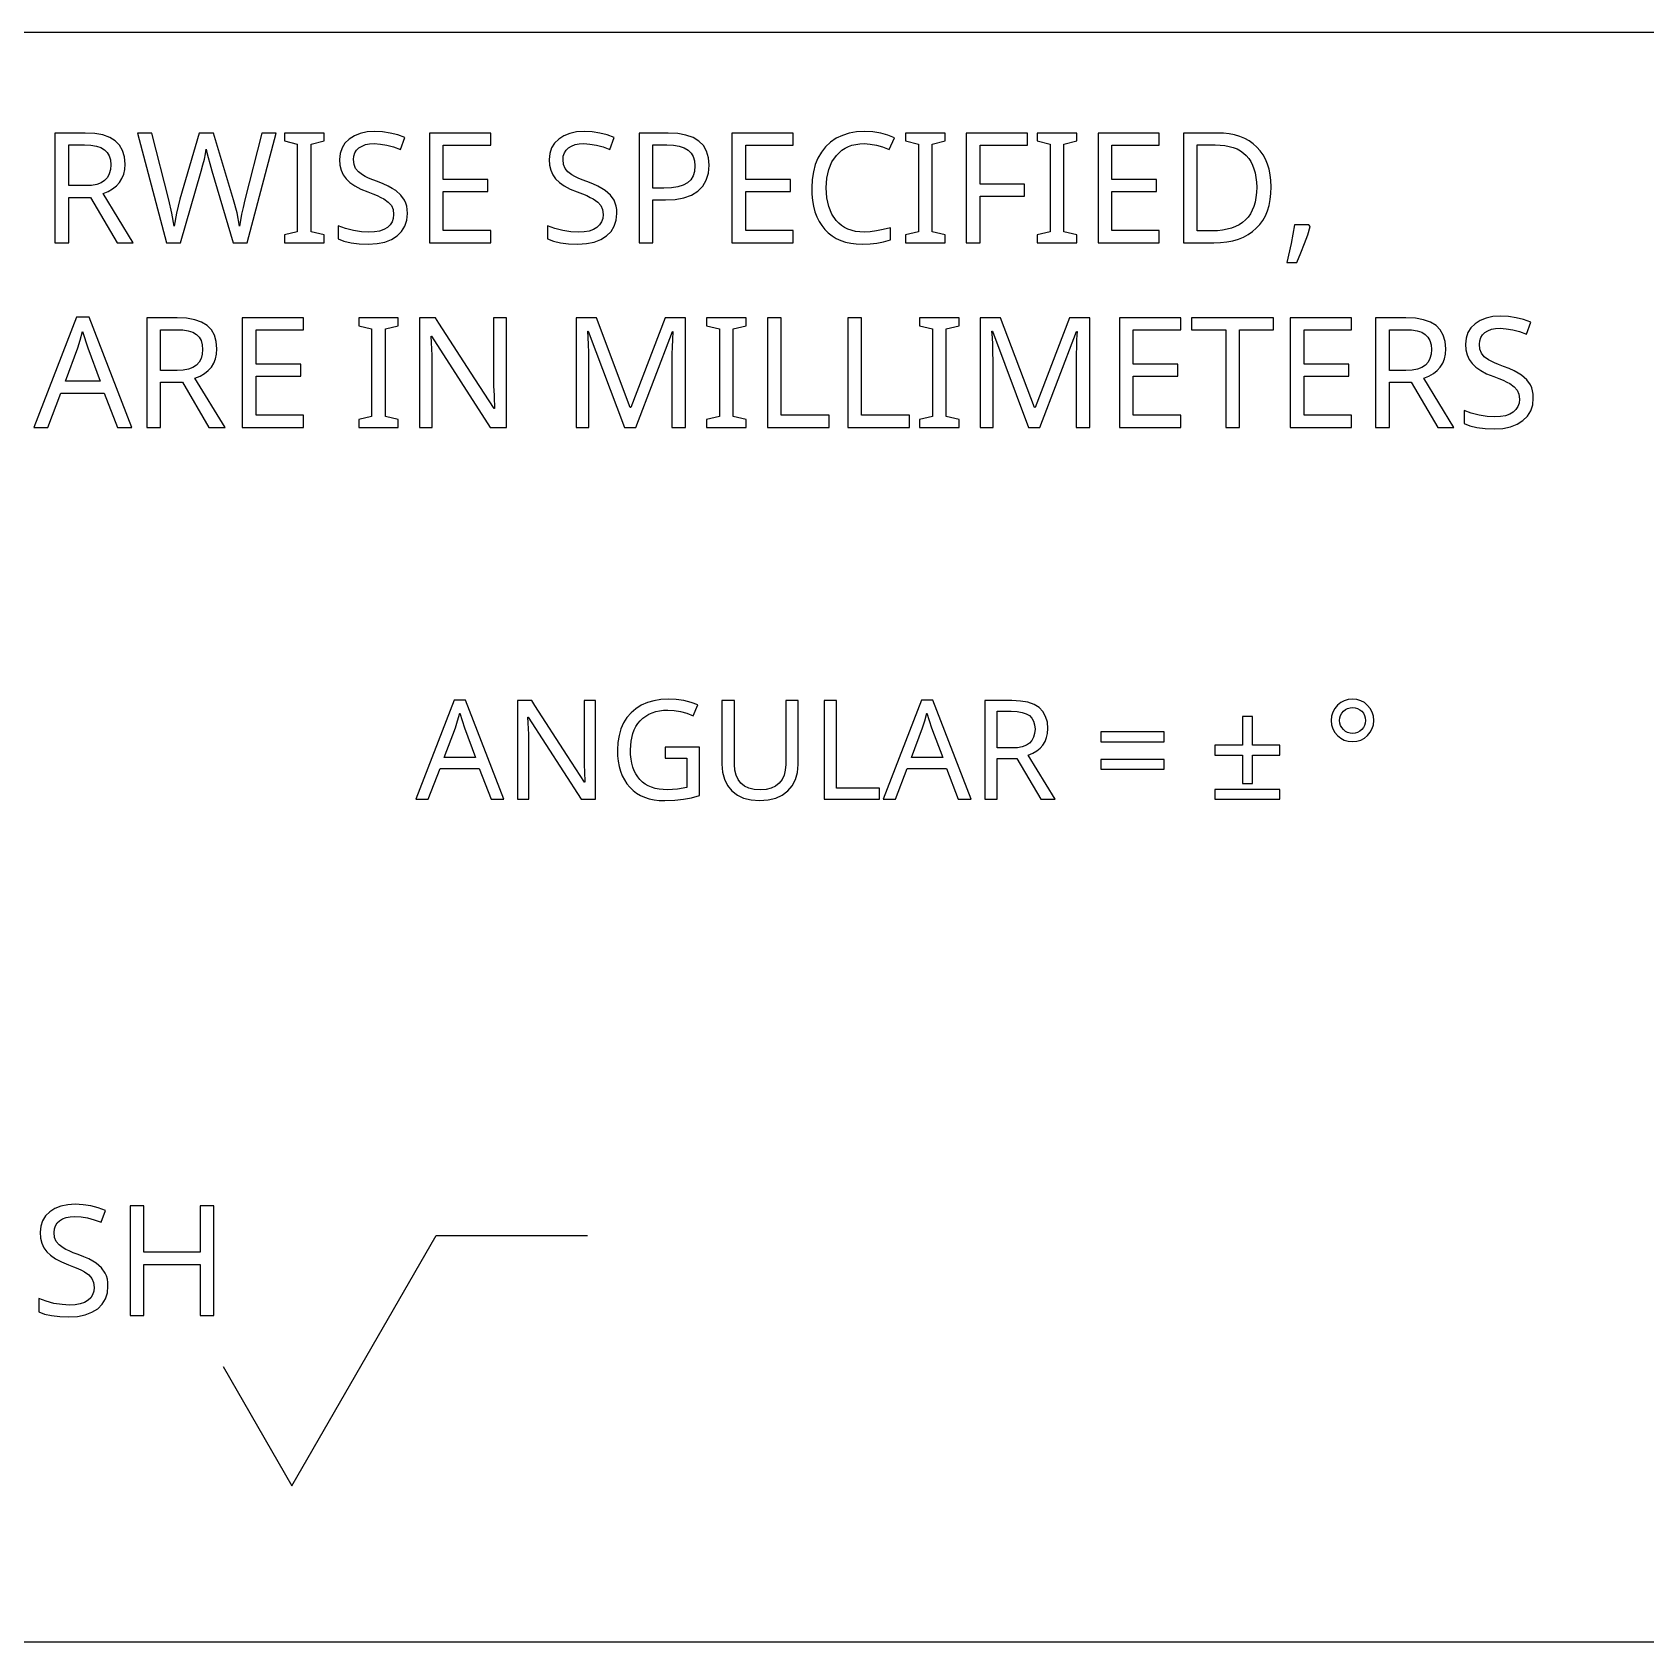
# Model space of a CAD drawing. Extents: x 20 to 297, y 10 to 200.
# Drawn here: x 146.68 to 164.55, y 30.27 to 48.1 of the extents above; entities that cross this region are included whole.
import ezdxf

# ---------------------------------------------------------------- set-up
doc = ezdxf.new("R2010")
doc.units = 0
doc.header["$LTSCALE"] = 12.7
doc.header["$MEASUREMENT"] = 0
doc.layers.add('TITLE_BLOCK', color=7, linetype='CONTINUOUS')

msp = doc.modelspace()

# ---------------------------------------------------------------- linework, layer by layer
at = {"layer": 'TITLE_BLOCK'}
for p, q in [((135.075, 48.1), (165.555, 48.1)), ((149.553, 31.997), (151.153, 34.769)), ((151.153, 34.769), (152.83, 34.769)), ((148.791, 33.317), (149.553, 31.997)), ((135.075, 30.269), (165.555, 30.269))]:
    msp.add_line(p, q, dxfattribs=at)
for points in [[(147.081, 46.271), (147.323, 46.271), (147.617, 45.769), (147.796, 45.769), (147.463, 46.313), (147.519, 46.337), (147.568, 46.365), (147.568, 46.365), (147.61, 46.398), (147.644, 46.436), (147.644, 46.436), (147.671, 46.479), (147.69, 46.528), (147.69, 46.528), (147.702, 46.581), (147.706, 46.639), (147.706, 46.639), (147.699, 46.72), (147.678, 46.789), (147.678, 46.789), (147.644, 46.849), (147.597, 46.897), (147.597, 46.897), (147.536, 46.935), (147.459, 46.962), (147.459, 46.962), (147.369, 46.978), (147.263, 46.984), (147.263, 46.984), (146.928, 46.984), (146.928, 45.769), (147.081, 45.769), (147.081, 46.271)], [(147.081, 46.401), (147.081, 46.852), (147.255, 46.852), (147.327, 46.848), (147.388, 46.838), (147.388, 46.838), (147.438, 46.822), (147.478, 46.798), (147.478, 46.798), (147.508, 46.768), (147.53, 46.73), (147.53, 46.73), (147.543, 46.685), (147.547, 46.631), (147.547, 46.631), (147.543, 46.578), (147.53, 46.531), (147.53, 46.531), (147.509, 46.491), (147.479, 46.459), (147.479, 46.459), (147.44, 46.433), (147.391, 46.415), (147.391, 46.415), (147.332, 46.404), (147.263, 46.401), (147.263, 46.401), (147.081, 46.401)], [(149.058, 45.769), (149.381, 46.984), (149.222, 46.984), (149.034, 46.244), (149.013, 46.159), (148.996, 46.083), (148.984, 46.014), (148.975, 45.953), (148.975, 45.953), (148.947, 46.1), (148.908, 46.245), (148.908, 46.245), (148.685, 46.984), (148.527, 46.984), (148.313, 46.251), (148.274, 46.096), (148.248, 45.953), (148.248, 45.953), (148.224, 46.097), (148.19, 46.242), (148.19, 46.242), (148.002, 46.984), (147.842, 46.984), (148.163, 45.769), (148.318, 45.769), (148.547, 46.56), (148.568, 46.631), (148.584, 46.696), (148.597, 46.754), (148.605, 46.805), (148.605, 46.805), (148.613, 46.767), (148.625, 46.714), (148.643, 46.647), (148.667, 46.565), (148.667, 46.565), (148.903, 45.769), (149.058, 45.769)], [(149.91, 45.769), (149.91, 45.857), (149.767, 45.89), (149.767, 46.862), (149.91, 46.896), (149.91, 46.984), (149.472, 46.984), (149.472, 46.896), (149.614, 46.862), (149.614, 45.89), (149.472, 45.857), (149.472, 45.769), (149.91, 45.769)], [(150.834, 46.094), (150.832, 46.135), (150.826, 46.173), (150.816, 46.208), (150.802, 46.239), (150.802, 46.239), (150.762, 46.297), (150.704, 46.347), (150.704, 46.347), (150.666, 46.371), (150.62, 46.395), (150.566, 46.42), (150.502, 46.445), (150.502, 46.445), (150.449, 46.465), (150.404, 46.484), (150.366, 46.502), (150.336, 46.519), (150.336, 46.519), (150.291, 46.553), (150.26, 46.59), (150.26, 46.59), (150.242, 46.635), (150.242, 46.635), (150.236, 46.69), (150.236, 46.69), (150.24, 46.729), (150.251, 46.764), (150.251, 46.764), (150.27, 46.794), (150.297, 46.82), (150.297, 46.82), (150.331, 46.84), (150.37, 46.855), (150.37, 46.855), (150.415, 46.864), (150.466, 46.867), (150.466, 46.867), (150.535, 46.862), (150.606, 46.85), (150.68, 46.83), (150.757, 46.802), (150.757, 46.802), (150.805, 46.933), (150.726, 46.963), (150.644, 46.984), (150.559, 46.997), (150.47, 47.001), (150.47, 47.001), (150.387, 46.996), (150.312, 46.979), (150.312, 46.979), (150.246, 46.954), (150.188, 46.917), (150.188, 46.917), (150.142, 46.871), (150.109, 46.818), (150.109, 46.818), (150.089, 46.758), (150.082, 46.691), (150.082, 46.691), (150.086, 46.628), (150.099, 46.571), (150.099, 46.571), (150.122, 46.52), (150.154, 46.475), (150.154, 46.475), (150.196, 46.435), (150.251, 46.398), (150.317, 46.363), (150.395, 46.331), (150.395, 46.331), (150.451, 46.31), (150.499, 46.29), (150.539, 46.271), (150.572, 46.254), (150.572, 46.254), (150.622, 46.218), (150.656, 46.181), (150.656, 46.181), (150.674, 46.136), (150.674, 46.136), (150.681, 46.081), (150.681, 46.081), (150.676, 46.037), (150.663, 45.999), (150.663, 45.999), (150.642, 45.965), (150.612, 45.937), (150.612, 45.937), (150.573, 45.914), (150.525, 45.897), (150.525, 45.897), (150.47, 45.888), (150.407, 45.885), (150.407, 45.885), (150.324, 45.89), (150.235, 45.904), (150.235, 45.904), (150.147, 45.927), (150.066, 45.956), (150.066, 45.956), (150.066, 45.81), (150.131, 45.785), (150.209, 45.767), (150.298, 45.756), (150.4, 45.753), (150.4, 45.753), (150.497, 45.758), (150.582, 45.775), (150.582, 45.775), (150.656, 45.804), (150.719, 45.844), (150.719, 45.844), (150.769, 45.894), (150.805, 45.952), (150.805, 45.952), (150.826, 46.019), (150.834, 46.094), (150.834, 46.094)], [(151.757, 45.769), (151.757, 45.904), (151.231, 45.904), (151.231, 46.337), (151.726, 46.337), (151.726, 46.47), (151.231, 46.47), (151.231, 46.849), (151.757, 46.849), (151.757, 46.984), (151.079, 46.984), (151.079, 45.769), (151.757, 45.769)], [(153.155, 46.094), (153.153, 46.135), (153.147, 46.173), (153.137, 46.208), (153.123, 46.239), (153.123, 46.239), (153.083, 46.297), (153.025, 46.347), (153.025, 46.347), (152.988, 46.371), (152.942, 46.395), (152.887, 46.42), (152.823, 46.445), (152.823, 46.445), (152.771, 46.465), (152.725, 46.484), (152.688, 46.502), (152.657, 46.519), (152.657, 46.519), (152.612, 46.553), (152.581, 46.59), (152.581, 46.59), (152.564, 46.635), (152.564, 46.635), (152.558, 46.69), (152.558, 46.69), (152.561, 46.729), (152.573, 46.764), (152.573, 46.764), (152.592, 46.794), (152.618, 46.82), (152.618, 46.82), (152.652, 46.84), (152.691, 46.855), (152.691, 46.855), (152.737, 46.864), (152.788, 46.867), (152.788, 46.867), (152.856, 46.862), (152.928, 46.85), (153.002, 46.83), (153.078, 46.802), (153.078, 46.802), (153.126, 46.933), (153.048, 46.963), (152.966, 46.984), (152.88, 46.997), (152.791, 47.001), (152.791, 47.001), (152.708, 46.996), (152.633, 46.979), (152.633, 46.979), (152.567, 46.954), (152.51, 46.917), (152.51, 46.917), (152.463, 46.871), (152.43, 46.818), (152.43, 46.818), (152.41, 46.758), (152.403, 46.691), (152.403, 46.691), (152.408, 46.628), (152.421, 46.571), (152.421, 46.571), (152.444, 46.52), (152.476, 46.475), (152.476, 46.475), (152.518, 46.435), (152.572, 46.398), (152.638, 46.363), (152.716, 46.331), (152.716, 46.331), (152.772, 46.31), (152.82, 46.29), (152.86, 46.271), (152.893, 46.254), (152.893, 46.254), (152.944, 46.218), (152.977, 46.181), (152.977, 46.181), (152.995, 46.136), (152.995, 46.136), (153.002, 46.081), (153.002, 46.081), (152.998, 46.037), (152.985, 45.999), (152.985, 45.999), (152.963, 45.965), (152.933, 45.937), (152.933, 45.937), (152.894, 45.914), (152.847, 45.897), (152.847, 45.897), (152.792, 45.888), (152.728, 45.885), (152.728, 45.885), (152.645, 45.89), (152.556, 45.904), (152.556, 45.904), (152.468, 45.927), (152.387, 45.956), (152.387, 45.956), (152.387, 45.81), (152.453, 45.785), (152.53, 45.767), (152.619, 45.756), (152.721, 45.753), (152.721, 45.753), (152.818, 45.758), (152.903, 45.775), (152.903, 45.775), (152.977, 45.804), (153.04, 45.844), (153.04, 45.844), (153.09, 45.894), (153.126, 45.952), (153.126, 45.952), (153.148, 46.019), (153.155, 46.094), (153.155, 46.094)], [(154.177, 46.626), (154.17, 46.71), (154.148, 46.783), (154.148, 46.783), (154.113, 46.844), (154.063, 46.894), (154.063, 46.894), (153.998, 46.933), (153.92, 46.961), (153.92, 46.961), (153.828, 46.978), (153.721, 46.984), (153.721, 46.984), (153.4, 46.984), (153.4, 45.769), (153.553, 45.769), (153.553, 46.242), (153.692, 46.242), (153.801, 46.248), (153.897, 46.266), (153.897, 46.266), (153.98, 46.297), (154.05, 46.341), (154.05, 46.341), (154.105, 46.396), (154.145, 46.462), (154.145, 46.462), (154.169, 46.539), (154.177, 46.626), (154.177, 46.626)], [(153.553, 46.373), (153.553, 46.853), (153.707, 46.853), (153.782, 46.849), (153.846, 46.838), (153.846, 46.838), (153.9, 46.82), (153.943, 46.795), (153.943, 46.795), (153.976, 46.762), (154, 46.722), (154, 46.722), (154.014, 46.674), (154.019, 46.62), (154.019, 46.62), (154.013, 46.559), (153.998, 46.508), (153.998, 46.508), (153.972, 46.465), (153.972, 46.465), (153.937, 46.431), (153.937, 46.431), (153.89, 46.406), (153.831, 46.387), (153.831, 46.387), (153.759, 46.377), (153.675, 46.373), (153.675, 46.373), (153.553, 46.373)], [(155.107, 45.769), (155.107, 45.904), (154.582, 45.904), (154.582, 46.337), (155.077, 46.337), (155.077, 46.47), (154.582, 46.47), (154.582, 46.849), (155.107, 46.849), (155.107, 46.984), (154.429, 46.984), (154.429, 45.769), (155.107, 45.769)], [(155.895, 46.867), (155.961, 46.862), (156.029, 46.85), (156.099, 46.829), (156.17, 46.8), (156.17, 46.8), (156.232, 46.93), (156.157, 46.961), (156.077, 46.983), (155.99, 46.997), (155.896, 47.001), (155.896, 47.001), (155.81, 46.996), (155.729, 46.982), (155.653, 46.958), (155.584, 46.925), (155.584, 46.925), (155.522, 46.882), (155.467, 46.832), (155.467, 46.832), (155.421, 46.773), (155.382, 46.707), (155.382, 46.707), (155.352, 46.634), (155.331, 46.554), (155.318, 46.469), (155.313, 46.378), (155.313, 46.378), (155.316, 46.306), (155.322, 46.237), (155.333, 46.173), (155.349, 46.112), (155.349, 46.112), (155.37, 46.057), (155.395, 46.005), (155.424, 45.958), (155.458, 45.916), (155.458, 45.916), (155.496, 45.877), (155.538, 45.844), (155.584, 45.816), (155.634, 45.793), (155.634, 45.793), (155.687, 45.776), (155.745, 45.763), (155.806, 45.755), (155.871, 45.753), (155.871, 45.753), (155.959, 45.755), (156.036, 45.764), (156.036, 45.764), (156.109, 45.778), (156.185, 45.802), (156.185, 45.802), (156.185, 45.935), (156.106, 45.914), (156.031, 45.899), (155.96, 45.89), (155.893, 45.887), (155.893, 45.887), (155.798, 45.894), (155.715, 45.918), (155.715, 45.918), (155.677, 45.936), (155.643, 45.958), (155.612, 45.984), (155.583, 46.014), (155.583, 46.014), (155.535, 46.084), (155.501, 46.168), (155.501, 46.168), (155.481, 46.265), (155.475, 46.377), (155.475, 46.377), (155.481, 46.484), (155.502, 46.58), (155.502, 46.58), (155.537, 46.664), (155.587, 46.735), (155.587, 46.735), (155.616, 46.766), (155.648, 46.793), (155.682, 46.815), (155.72, 46.833), (155.72, 46.833), (155.759, 46.848), (155.802, 46.858), (155.847, 46.864), (155.895, 46.867), (155.895, 46.867)], [(156.791, 45.769), (156.791, 45.857), (156.648, 45.89), (156.648, 46.862), (156.791, 46.896), (156.791, 46.984), (156.352, 46.984), (156.352, 46.896), (156.495, 46.862), (156.495, 45.89), (156.352, 45.857), (156.352, 45.769), (156.791, 45.769)], [(157.179, 45.769), (157.179, 46.285), (157.672, 46.285), (157.672, 46.419), (157.179, 46.419), (157.179, 46.849), (157.704, 46.849), (157.704, 46.984), (157.026, 46.984), (157.026, 45.769), (157.179, 45.769)], [(158.25, 45.769), (158.25, 45.857), (158.107, 45.89), (158.107, 46.862), (158.25, 46.896), (158.25, 46.984), (157.812, 46.984), (157.812, 46.896), (157.954, 46.862), (157.954, 45.89), (157.812, 45.857), (157.812, 45.769), (158.25, 45.769)], [(159.164, 45.769), (159.164, 45.904), (158.638, 45.904), (158.638, 46.337), (159.133, 46.337), (159.133, 46.47), (158.638, 46.47), (158.638, 46.849), (159.164, 46.849), (159.164, 46.984), (158.485, 46.984), (158.485, 45.769), (159.164, 45.769)], [(160.404, 46.388), (160.401, 46.457), (160.394, 46.522), (160.381, 46.583), (160.364, 46.64), (160.364, 46.64), (160.342, 46.693), (160.315, 46.742), (160.283, 46.786), (160.246, 46.827), (160.246, 46.827), (160.204, 46.864), (160.159, 46.896), (160.11, 46.923), (160.056, 46.945), (160.056, 46.945), (159.999, 46.962), (159.938, 46.974), (159.874, 46.981), (159.805, 46.984), (159.805, 46.984), (159.431, 46.984), (159.431, 45.769), (159.769, 45.769), (159.843, 45.772), (159.913, 45.779), (159.979, 45.791), (160.04, 45.808), (160.04, 45.808), (160.096, 45.831), (160.148, 45.858), (160.196, 45.891), (160.239, 45.928), (160.239, 45.928), (160.278, 45.97), (160.311, 46.016), (160.339, 46.067), (160.362, 46.122), (160.362, 46.122), (160.38, 46.182), (160.393, 46.247), (160.401, 46.315), (160.404, 46.388), (160.404, 46.388)], [(160.243, 46.383), (160.241, 46.324), (160.235, 46.27), (160.225, 46.219), (160.211, 46.171), (160.211, 46.171), (160.194, 46.128), (160.173, 46.089), (160.148, 46.053), (160.119, 46.021), (160.119, 46.021), (160.086, 45.993), (160.049, 45.968), (160.009, 45.947), (159.964, 45.931), (159.964, 45.931), (159.916, 45.917), (159.864, 45.908), (159.809, 45.902), (159.749, 45.901), (159.749, 45.901), (159.584, 45.901), (159.584, 46.853), (159.783, 46.853), (159.839, 46.851), (159.891, 46.846), (159.94, 46.836), (159.984, 46.823), (159.984, 46.823), (160.026, 46.807), (160.063, 46.786), (160.097, 46.762), (160.128, 46.734), (160.128, 46.734), (160.155, 46.702), (160.178, 46.667), (160.198, 46.629), (160.213, 46.587), (160.213, 46.587), (160.226, 46.541), (160.235, 46.492), (160.241, 46.439), (160.243, 46.383), (160.243, 46.383)], [(160.822, 45.967), (160.662, 45.967), (160.625, 45.758), (160.577, 45.55), (160.577, 45.55), (160.688, 45.55), (160.734, 45.658), (160.774, 45.76), (160.808, 45.856), (160.834, 45.948), (160.834, 45.948), (160.822, 45.967)], [(147.62, 43.723), (147.779, 43.723), (147.306, 44.942), (147.168, 44.942), (146.693, 43.723), (146.848, 43.723), (146.992, 44.1), (147.474, 44.1), (147.62, 43.723)], [(148.099, 44.225), (148.34, 44.225), (148.634, 43.723), (148.813, 43.723), (148.48, 44.267), (148.537, 44.291), (148.585, 44.319), (148.585, 44.319), (148.627, 44.352), (148.662, 44.39), (148.662, 44.39), (148.689, 44.433), (148.707, 44.482), (148.707, 44.482), (148.719, 44.535), (148.723, 44.593), (148.723, 44.593), (148.716, 44.674), (148.696, 44.743), (148.696, 44.743), (148.662, 44.803), (148.614, 44.851), (148.614, 44.851), (148.553, 44.889), (148.477, 44.916), (148.477, 44.916), (148.386, 44.932), (148.281, 44.937), (148.281, 44.937), (147.946, 44.937), (147.946, 43.723), (148.099, 43.723), (148.099, 44.225)], [(149.682, 43.723), (149.682, 43.858), (149.157, 43.858), (149.157, 44.291), (149.652, 44.291), (149.652, 44.424), (149.157, 44.424), (149.157, 44.803), (149.682, 44.803), (149.682, 44.937), (149.004, 44.937), (149.004, 43.723), (149.682, 43.723)], [(150.733, 43.723), (150.733, 43.811), (150.59, 43.844), (150.59, 44.815), (150.733, 44.849), (150.733, 44.937), (150.295, 44.937), (150.295, 44.849), (150.437, 44.815), (150.437, 43.844), (150.295, 43.811), (150.295, 43.723), (150.733, 43.723)], [(151.931, 43.723), (151.931, 44.937), (151.788, 44.937), (151.788, 44.252), (151.788, 44.221), (151.789, 44.18), (151.791, 44.132), (151.793, 44.075), (151.793, 44.075), (151.795, 44.02), (151.797, 43.978), (151.798, 43.949), (151.799, 43.933), (151.799, 43.933), (151.793, 43.933), (151.581, 44.262), (151.182, 44.879), (151.145, 44.937), (150.968, 44.937), (150.968, 43.723), (151.109, 43.723), (151.109, 44.402), (151.109, 44.46), (151.107, 44.523), (151.104, 44.591), (151.099, 44.664), (151.099, 44.664), (151.095, 44.732), (151.102, 44.732), (151.752, 43.723), (151.931, 43.723)], [(153.238, 43.723), (153.363, 43.723), (153.769, 44.786), (153.775, 44.786), (153.77, 44.695), (153.767, 44.611), (153.764, 44.536), (153.764, 44.47), (153.764, 44.47), (153.764, 43.723), (153.915, 43.723), (153.915, 44.937), (153.691, 44.937), (153.309, 43.943), (153.303, 43.943), (152.928, 44.937), (152.702, 44.937), (152.702, 43.723), (152.843, 43.723), (152.843, 44.46), (152.843, 44.554), (152.84, 44.64), (152.836, 44.718), (152.831, 44.788), (152.831, 44.788), (152.838, 44.788), (153.238, 43.723)], [(154.587, 43.723), (154.587, 43.811), (154.444, 43.844), (154.444, 44.815), (154.587, 44.849), (154.587, 44.937), (154.148, 44.937), (154.148, 44.849), (154.291, 44.815), (154.291, 43.844), (154.148, 43.811), (154.148, 43.723), (154.587, 43.723)], [(154.822, 43.723), (155.505, 43.723), (155.505, 43.859), (154.975, 43.859), (154.975, 44.937), (154.822, 44.937), (154.822, 43.723)], [(155.713, 43.723), (156.396, 43.723), (156.396, 43.859), (155.866, 43.859), (155.866, 44.937), (155.713, 44.937), (155.713, 43.723)], [(156.945, 43.723), (156.945, 43.811), (156.803, 43.844), (156.803, 44.815), (156.945, 44.849), (156.945, 44.937), (156.507, 44.937), (156.507, 44.849), (156.65, 44.815), (156.65, 43.844), (156.507, 43.811), (156.507, 43.723), (156.945, 43.723)], [(157.716, 43.723), (157.841, 43.723), (158.247, 44.786), (158.253, 44.786), (158.248, 44.695), (158.245, 44.611), (158.243, 44.536), (158.242, 44.47), (158.242, 44.47), (158.242, 43.723), (158.393, 43.723), (158.393, 44.937), (158.169, 44.937), (157.788, 43.943), (157.781, 43.943), (157.406, 44.937), (157.18, 44.937), (157.18, 43.723), (157.322, 43.723), (157.322, 44.46), (157.321, 44.554), (157.318, 44.64), (157.315, 44.718), (157.309, 44.788), (157.309, 44.788), (157.316, 44.788), (157.716, 43.723)], [(159.402, 43.723), (159.402, 43.858), (158.876, 43.858), (158.876, 44.291), (159.371, 44.291), (159.371, 44.424), (158.876, 44.424), (158.876, 44.803), (159.402, 44.803), (159.402, 44.937), (158.723, 44.937), (158.723, 43.723), (159.402, 43.723)], [(160.054, 43.723), (160.054, 44.803), (160.431, 44.803), (160.431, 44.937), (159.521, 44.937), (159.521, 44.803), (159.9, 44.803), (159.9, 43.723), (160.054, 43.723)], [(161.294, 43.723), (161.294, 43.858), (160.768, 43.858), (160.768, 44.291), (161.263, 44.291), (161.263, 44.424), (160.768, 44.424), (160.768, 44.803), (161.294, 44.803), (161.294, 44.937), (160.615, 44.937), (160.615, 43.723), (161.294, 43.723)], [(161.714, 44.225), (161.956, 44.225), (162.25, 43.723), (162.428, 43.723), (162.095, 44.267), (162.152, 44.291), (162.201, 44.319), (162.201, 44.319), (162.243, 44.352), (162.277, 44.39), (162.277, 44.39), (162.304, 44.433), (162.323, 44.482), (162.323, 44.482), (162.335, 44.535), (162.339, 44.593), (162.339, 44.593), (162.332, 44.674), (162.311, 44.743), (162.311, 44.743), (162.277, 44.803), (162.23, 44.851), (162.23, 44.851), (162.168, 44.889), (162.092, 44.916), (162.092, 44.916), (162.002, 44.932), (161.896, 44.937), (161.896, 44.937), (161.561, 44.937), (161.561, 43.723), (161.714, 43.723), (161.714, 44.225)], [(163.308, 44.048), (163.306, 44.089), (163.3, 44.127), (163.29, 44.162), (163.276, 44.193), (163.276, 44.193), (163.236, 44.251), (163.178, 44.301), (163.178, 44.301), (163.141, 44.325), (163.095, 44.349), (163.04, 44.374), (162.977, 44.398), (162.977, 44.398), (162.924, 44.419), (162.879, 44.438), (162.841, 44.456), (162.81, 44.472), (162.81, 44.472), (162.765, 44.506), (162.734, 44.544), (162.734, 44.544), (162.717, 44.589), (162.717, 44.589), (162.711, 44.643), (162.711, 44.643), (162.715, 44.683), (162.726, 44.717), (162.726, 44.717), (162.745, 44.748), (162.771, 44.774), (162.771, 44.774), (162.805, 44.794), (162.845, 44.809), (162.845, 44.809), (162.89, 44.817), (162.941, 44.82), (162.941, 44.82), (163.009, 44.816), (163.081, 44.804), (163.155, 44.784), (163.232, 44.756), (163.232, 44.756), (163.279, 44.887), (163.201, 44.917), (163.119, 44.938), (163.033, 44.951), (162.944, 44.955), (162.944, 44.955), (162.861, 44.95), (162.786, 44.933), (162.786, 44.933), (162.72, 44.907), (162.663, 44.871), (162.663, 44.871), (162.616, 44.825), (162.583, 44.772), (162.583, 44.772), (162.563, 44.712), (162.556, 44.645), (162.556, 44.645), (162.561, 44.582), (162.574, 44.525), (162.574, 44.525), (162.597, 44.474), (162.629, 44.429), (162.629, 44.429), (162.671, 44.389), (162.725, 44.352), (162.791, 44.317), (162.869, 44.285), (162.869, 44.285), (162.925, 44.264), (162.973, 44.244), (163.013, 44.225), (163.046, 44.207), (163.046, 44.207), (163.097, 44.172), (163.13, 44.134), (163.13, 44.134), (163.148, 44.09), (163.148, 44.09), (163.155, 44.035), (163.155, 44.035), (163.151, 43.991), (163.138, 43.953), (163.138, 43.953), (163.116, 43.919), (163.086, 43.891), (163.086, 43.891), (163.047, 43.868), (163, 43.851), (163, 43.851), (162.945, 43.842), (162.881, 43.839), (162.881, 43.839), (162.798, 43.843), (162.709, 43.858), (162.709, 43.858), (162.621, 43.88), (162.541, 43.91), (162.541, 43.91), (162.541, 43.764), (162.606, 43.739), (162.683, 43.721), (162.773, 43.71), (162.874, 43.707), (162.874, 43.707), (162.971, 43.712), (163.056, 43.729), (163.056, 43.729), (163.13, 43.758), (163.193, 43.798), (163.193, 43.798), (163.243, 43.848), (163.279, 43.906), (163.279, 43.906), (163.301, 43.973), (163.308, 44.048), (163.308, 44.048)], [(147.428, 44.235), (147.044, 44.235), (147.182, 44.603), (147.209, 44.689), (147.234, 44.785), (147.234, 44.785), (147.292, 44.603), (147.428, 44.235)], [(148.099, 44.354), (148.099, 44.805), (148.272, 44.805), (148.344, 44.802), (148.405, 44.792), (148.405, 44.792), (148.456, 44.776), (148.496, 44.752), (148.496, 44.752), (148.526, 44.722), (148.547, 44.684), (148.547, 44.684), (148.56, 44.639), (148.565, 44.585), (148.565, 44.585), (148.56, 44.532), (148.547, 44.485), (148.547, 44.485), (148.526, 44.445), (148.496, 44.413), (148.496, 44.413), (148.457, 44.387), (148.408, 44.369), (148.408, 44.369), (148.349, 44.358), (148.281, 44.354), (148.281, 44.354), (148.099, 44.354)], [(161.714, 44.354), (161.714, 44.805), (161.888, 44.805), (161.96, 44.802), (162.021, 44.792), (162.021, 44.792), (162.071, 44.776), (162.111, 44.752), (162.111, 44.752), (162.141, 44.722), (162.163, 44.684), (162.163, 44.684), (162.176, 44.639), (162.18, 44.585), (162.18, 44.585), (162.176, 44.532), (162.163, 44.485), (162.163, 44.485), (162.142, 44.445), (162.112, 44.413), (162.112, 44.413), (162.073, 44.387), (162.024, 44.369), (162.024, 44.369), (161.965, 44.358), (161.896, 44.354), (161.896, 44.354), (161.714, 44.354)], [(151.76, 39.603), (151.903, 39.603), (151.477, 40.7), (151.353, 40.7), (150.926, 39.603), (151.065, 39.603), (151.195, 39.942), (151.629, 39.942), (151.76, 39.603)], [(152.919, 39.603), (152.919, 40.696), (152.791, 40.696), (152.791, 40.079), (152.791, 40.051), (152.792, 40.015), (152.793, 39.971), (152.795, 39.919), (152.795, 39.919), (152.797, 39.87), (152.799, 39.832), (152.8, 39.806), (152.801, 39.792), (152.801, 39.792), (152.795, 39.792), (152.605, 40.088), (152.246, 40.643), (152.212, 40.696), (152.053, 40.696), (152.053, 39.603), (152.18, 39.603), (152.18, 40.214), (152.18, 40.266), (152.178, 40.323), (152.175, 40.384), (152.171, 40.45), (152.171, 40.45), (152.168, 40.511), (152.173, 40.511), (152.759, 39.603), (152.919, 39.603)], [(153.691, 40.18), (153.691, 40.058), (153.931, 40.058), (153.931, 39.733), (153.825, 39.714), (153.716, 39.707), (153.716, 39.707), (153.667, 39.709), (153.622, 39.714), (153.579, 39.723), (153.539, 39.735), (153.539, 39.735), (153.502, 39.751), (153.468, 39.77), (153.438, 39.793), (153.41, 39.82), (153.41, 39.82), (153.385, 39.85), (153.363, 39.883), (153.345, 39.919), (153.331, 39.958), (153.331, 39.958), (153.319, 40.001), (153.311, 40.048), (153.306, 40.097), (153.304, 40.15), (153.304, 40.15), (153.311, 40.247), (153.331, 40.333), (153.331, 40.333), (153.347, 40.372), (153.366, 40.408), (153.388, 40.442), (153.414, 40.472), (153.414, 40.472), (153.443, 40.5), (153.474, 40.524), (153.508, 40.544), (153.545, 40.561), (153.545, 40.561), (153.585, 40.574), (153.627, 40.583), (153.672, 40.589), (153.719, 40.591), (153.719, 40.591), (153.788, 40.587), (153.858, 40.575), (153.929, 40.555), (154.001, 40.528), (154.001, 40.528), (154.053, 40.647), (153.976, 40.675), (153.896, 40.696), (153.813, 40.708), (153.727, 40.712), (153.727, 40.712), (153.643, 40.707), (153.565, 40.695), (153.492, 40.673), (153.425, 40.644), (153.425, 40.644), (153.364, 40.606), (153.312, 40.561), (153.312, 40.561), (153.266, 40.508), (153.229, 40.449), (153.229, 40.449), (153.199, 40.382), (153.178, 40.31), (153.165, 40.232), (153.161, 40.15), (153.161, 40.15), (153.163, 40.085), (153.169, 40.024), (153.18, 39.967), (153.195, 39.913), (153.195, 39.913), (153.214, 39.864), (153.238, 39.817), (153.265, 39.775), (153.298, 39.736), (153.298, 39.736), (153.333, 39.701), (153.373, 39.671), (153.416, 39.646), (153.462, 39.625), (153.462, 39.625), (153.512, 39.609), (153.566, 39.597), (153.623, 39.59), (153.684, 39.588), (153.684, 39.588), (153.795, 39.592), (153.892, 39.602), (153.892, 39.602), (153.981, 39.62), (154.068, 39.644), (154.068, 39.644), (154.068, 40.18), (153.691, 40.18)], [(155.162, 40.696), (155.025, 40.696), (155.025, 39.989), (155.02, 39.924), (155.006, 39.868), (155.006, 39.868), (154.984, 39.82), (154.952, 39.78), (154.952, 39.78), (154.911, 39.748), (154.864, 39.725), (154.864, 39.725), (154.808, 39.712), (154.744, 39.707), (154.744, 39.707), (154.677, 39.712), (154.618, 39.725), (154.618, 39.725), (154.569, 39.748), (154.529, 39.78), (154.529, 39.78), (154.497, 39.821), (154.475, 39.869), (154.475, 39.869), (154.462, 39.924), (154.458, 39.987), (154.458, 39.987), (154.458, 40.696), (154.319, 40.696), (154.319, 39.992), (154.326, 39.903), (154.346, 39.824), (154.346, 39.824), (154.381, 39.755), (154.429, 39.696), (154.429, 39.696), (154.489, 39.649), (154.559, 39.615), (154.559, 39.615), (154.642, 39.595), (154.736, 39.588), (154.736, 39.588), (154.83, 39.595), (154.914, 39.614), (154.914, 39.614), (154.987, 39.648), (155.049, 39.695), (155.049, 39.695), (155.098, 39.753), (155.133, 39.821), (155.133, 39.821), (155.155, 39.9), (155.162, 39.989), (155.162, 39.989), (155.162, 40.696)], [(155.45, 39.603), (156.065, 39.603), (156.065, 39.726), (155.587, 39.726), (155.587, 40.696), (155.45, 40.696), (155.45, 39.603)], [(156.937, 39.603), (157.08, 39.603), (156.654, 40.7), (156.53, 40.7), (156.103, 39.603), (156.242, 39.603), (156.372, 39.942), (156.806, 39.942), (156.937, 39.603)], [(157.368, 40.055), (157.585, 40.055), (157.85, 39.603), (158.01, 39.603), (157.711, 40.093), (157.762, 40.114), (157.806, 40.139), (157.806, 40.139), (157.843, 40.169), (157.874, 40.203), (157.874, 40.203), (157.899, 40.242), (157.916, 40.286), (157.916, 40.286), (157.926, 40.333), (157.93, 40.386), (157.93, 40.386), (157.924, 40.458), (157.905, 40.521), (157.905, 40.521), (157.874, 40.574), (157.832, 40.618), (157.832, 40.618), (157.777, 40.652), (157.708, 40.677), (157.708, 40.677), (157.626, 40.691), (157.531, 40.696), (157.531, 40.696), (157.23, 40.696), (157.23, 39.603), (157.368, 39.603), (157.368, 40.055)], [(161.069, 40.475), (161.073, 40.427), (161.086, 40.384), (161.086, 40.384), (161.108, 40.344), (161.138, 40.308), (161.138, 40.308), (161.174, 40.279), (161.214, 40.258), (161.214, 40.258), (161.258, 40.246), (161.305, 40.241), (161.305, 40.241), (161.352, 40.246), (161.396, 40.258), (161.396, 40.258), (161.436, 40.279), (161.472, 40.31), (161.472, 40.31), (161.502, 40.345), (161.524, 40.385), (161.524, 40.385), (161.536, 40.428), (161.541, 40.475), (161.541, 40.475), (161.536, 40.523), (161.524, 40.567), (161.524, 40.567), (161.502, 40.607), (161.472, 40.643), (161.472, 40.643), (161.436, 40.673), (161.396, 40.694), (161.396, 40.694), (161.352, 40.707), (161.305, 40.712), (161.305, 40.712), (161.257, 40.707), (161.213, 40.694), (161.213, 40.694), (161.174, 40.673), (161.138, 40.644), (161.138, 40.644), (161.108, 40.608), (161.086, 40.567), (161.086, 40.567), (161.073, 40.523), (161.069, 40.475), (161.069, 40.475)], [(161.161, 40.475), (161.164, 40.504), (161.171, 40.531), (161.171, 40.531), (161.185, 40.556), (161.204, 40.578), (161.204, 40.578), (161.226, 40.596), (161.25, 40.609), (161.25, 40.609), (161.277, 40.617), (161.306, 40.62), (161.306, 40.62), (161.335, 40.617), (161.361, 40.608), (161.361, 40.608), (161.386, 40.595), (161.408, 40.577), (161.408, 40.577), (161.425, 40.555), (161.438, 40.531), (161.438, 40.531), (161.446, 40.504), (161.449, 40.475), (161.449, 40.475), (161.446, 40.447), (161.438, 40.421), (161.438, 40.421), (161.425, 40.397), (161.408, 40.375), (161.408, 40.375), (161.386, 40.356), (161.361, 40.342), (161.361, 40.342), (161.335, 40.335), (161.306, 40.332), (161.306, 40.332), (161.277, 40.335), (161.251, 40.342), (161.251, 40.342), (161.226, 40.355), (161.204, 40.374), (161.204, 40.374), (161.185, 40.396), (161.171, 40.42), (161.171, 40.42), (161.164, 40.447), (161.161, 40.475), (161.161, 40.475)], [(151.587, 40.064), (151.241, 40.064), (151.365, 40.395), (151.39, 40.473), (151.413, 40.558), (151.413, 40.558), (151.465, 40.395), (151.587, 40.064)], [(156.764, 40.064), (156.418, 40.064), (156.542, 40.395), (156.567, 40.473), (156.59, 40.558), (156.59, 40.558), (156.642, 40.395), (156.764, 40.064)], [(157.368, 40.171), (157.368, 40.577), (157.524, 40.577), (157.589, 40.574), (157.643, 40.565), (157.643, 40.565), (157.689, 40.55), (157.725, 40.529), (157.725, 40.529), (157.752, 40.502), (157.771, 40.468), (157.771, 40.468), (157.783, 40.427), (157.787, 40.379), (157.787, 40.379), (157.783, 40.331), (157.771, 40.289), (157.771, 40.289), (157.752, 40.253), (157.726, 40.224), (157.726, 40.224), (157.691, 40.201), (157.646, 40.184), (157.646, 40.184), (157.593, 40.174), (157.531, 40.171), (157.531, 40.171), (157.368, 40.171)], [(160.195, 40.202), (160.195, 40.519), (160.085, 40.519), (160.085, 40.202), (159.78, 40.202), (159.78, 40.093), (160.085, 40.093), (160.085, 39.777), (160.195, 39.777), (160.195, 40.093), (160.5, 40.093), (160.5, 40.202), (160.195, 40.202)], [(158.517, 40.24), (159.218, 40.24), (159.218, 40.348), (158.517, 40.348), (158.517, 40.24)], [(158.517, 39.935), (159.218, 39.935), (159.218, 40.044), (158.517, 40.044), (158.517, 39.935)], [(159.78, 39.603), (160.5, 39.603), (160.5, 39.712), (159.78, 39.712), (159.78, 39.603)], [(147.516, 34.209), (147.515, 34.249), (147.509, 34.287), (147.499, 34.322), (147.485, 34.354), (147.485, 34.354), (147.445, 34.412), (147.387, 34.462), (147.387, 34.462), (147.349, 34.486), (147.303, 34.51), (147.248, 34.534), (147.185, 34.559), (147.185, 34.559), (147.132, 34.579), (147.087, 34.598), (147.049, 34.616), (147.019, 34.633), (147.019, 34.633), (146.974, 34.667), (146.943, 34.704), (146.943, 34.704), (146.925, 34.749), (146.925, 34.749), (146.919, 34.804), (146.919, 34.804), (146.923, 34.843), (146.934, 34.878), (146.934, 34.878), (146.953, 34.909), (146.98, 34.934), (146.98, 34.934), (147.014, 34.955), (147.053, 34.969), (147.053, 34.969), (147.098, 34.978), (147.149, 34.981), (147.149, 34.981), (147.218, 34.977), (147.289, 34.965), (147.363, 34.945), (147.44, 34.916), (147.44, 34.916), (147.487, 35.047), (147.409, 35.077), (147.327, 35.098), (147.242, 35.111), (147.153, 35.116), (147.153, 35.116), (147.07, 35.11), (146.995, 35.094), (146.995, 35.094), (146.929, 35.068), (146.871, 35.032), (146.871, 35.032), (146.825, 34.986), (146.791, 34.933), (146.791, 34.933), (146.772, 34.873), (146.765, 34.806), (146.765, 34.806), (146.769, 34.742), (146.782, 34.685), (146.782, 34.685), (146.805, 34.634), (146.837, 34.59), (146.837, 34.59), (146.879, 34.55), (146.933, 34.512), (147, 34.477), (147.078, 34.445), (147.078, 34.445), (147.134, 34.424), (147.182, 34.404), (147.222, 34.386), (147.255, 34.368), (147.255, 34.368), (147.305, 34.333), (147.339, 34.295), (147.339, 34.295), (147.357, 34.25), (147.357, 34.25), (147.364, 34.195), (147.364, 34.195), (147.359, 34.152), (147.346, 34.113), (147.346, 34.113), (147.325, 34.08), (147.295, 34.052), (147.295, 34.052), (147.256, 34.028), (147.208, 34.012), (147.208, 34.012), (147.153, 34.002), (147.09, 33.999), (147.09, 33.999), (147.007, 34.004), (146.918, 34.018), (146.918, 34.018), (146.83, 34.041), (146.749, 34.071), (146.749, 34.071), (146.749, 33.925), (146.814, 33.899), (146.892, 33.882), (146.981, 33.871), (147.083, 33.867), (147.083, 33.867), (147.18, 33.873), (147.265, 33.89), (147.265, 33.89), (147.339, 33.919), (147.402, 33.959), (147.402, 33.959), (147.452, 34.008), (147.487, 34.067), (147.487, 34.067), (147.509, 34.133), (147.516, 34.209), (147.516, 34.209)], [(148.69, 33.884), (148.69, 35.098), (148.537, 35.098), (148.537, 34.585), (147.914, 34.585), (147.914, 35.098), (147.761, 35.098), (147.761, 33.884), (147.914, 33.884), (147.914, 34.45), (148.537, 34.45), (148.537, 33.884), (148.69, 33.884)]]:
    msp.add_lwpolyline(points, close=True, dxfattribs=at)

doc.saveas('drawing.dxf')
